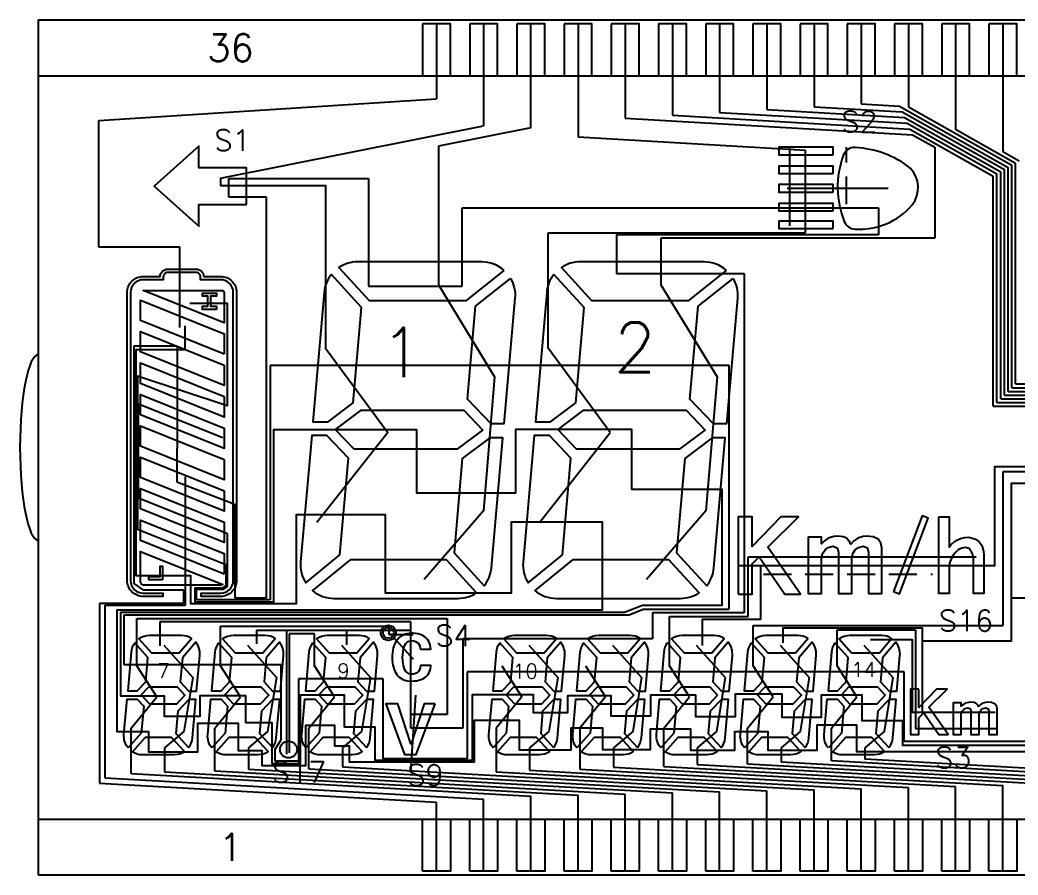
# Model space of a CAD drawing. Extents: x -1388 to 1427, y 183 to 486.
# Drawn here: x 1057.8 to 1111.5, y 347.4 to 393.4 of the extents above; entities that cross this region are included whole.
import ezdxf
from ezdxf.enums import TextEntityAlignment as Align

# ---------------------------------------------------------------- set-up
doc = ezdxf.new("R2010")
doc.units = 0
doc.header["$LTSCALE"] = 3
doc.linetypes.add('DASHED', pattern=[0.75, 0.5, -0.25])
doc.layers.get('0').update_dxf_attribs({"linetype": 'CONTINUOUS'})
for name, color, linetype in [('COM', 2, 'CONTINUOUS'), ('DIM', 3, 'CONTINUOUS'), ('SEG', 1, 'CONTINUOUS')]:
    doc.layers.add(name, color=color, linetype=linetype)
doc.styles.add('ROMANS', font='romans.shx')

msp = doc.modelspace()

# ---------------------------------------------------------------- linework, layer by layer
for p, q in [((1058.815, 390.385), (1144.815, 390.385)), ((1058.815, 350.385), (1144.815, 350.385))]:
    msp.add_line(p, q)
for points in [[(1058.815, 347.385), (1058.815, 393.385), (1144.815, 393.385), (1144.815, 347.385)], [(1079.475, 393.185), (1079.475, 390.385), (1080.975, 390.385), (1080.975, 393.185)], [(1082.015, 393.185), (1082.015, 390.385), (1083.515, 390.385), (1083.515, 393.185)], [(1084.555, 393.185), (1084.555, 390.385), (1086.055, 390.385), (1086.055, 393.185)], [(1087.095, 393.185), (1087.095, 390.385), (1088.595, 390.385), (1088.595, 393.185)], [(1089.635, 393.185), (1089.635, 390.385), (1091.135, 390.385), (1091.135, 393.185)], [(1092.175, 393.185), (1092.175, 390.385), (1093.675, 390.385), (1093.675, 393.185)], [(1094.715, 393.185), (1094.715, 390.385), (1096.215, 390.385), (1096.215, 393.185)], [(1097.255, 393.185), (1097.255, 390.385), (1098.755, 390.385), (1098.755, 393.185)], [(1099.795, 393.185), (1099.795, 390.385), (1101.295, 390.385), (1101.295, 393.185)], [(1102.335, 393.185), (1102.335, 390.385), (1103.835, 390.385), (1103.835, 393.185)], [(1104.875, 393.185), (1104.875, 390.385), (1106.375, 390.385), (1106.375, 393.185)], [(1107.415, 393.185), (1107.415, 390.385), (1108.915, 390.385), (1108.915, 393.185)], [(1109.955, 393.185), (1109.955, 390.385), (1111.455, 390.385), (1111.455, 393.185)], [(1070.008, 383.452), (1070.008, 385.435), (1067.44, 385.435), (1067.44, 386.588), (1065.044, 384.443), (1067.44, 382.299), (1067.44, 383.452)], [(1101.567, 386.137), (1101.567, 386.537), (1098.652, 386.537), (1098.652, 386.137)], [(1101.567, 385.123), (1101.567, 385.523), (1098.652, 385.523), (1098.652, 385.123)], [(1101.567, 384.128), (1101.567, 384.528), (1098.652, 384.528), (1098.652, 384.128)], [(1101.567, 383.117), (1101.567, 383.517), (1098.652, 383.517), (1098.652, 383.117)], [(1101.567, 382.158), (1101.567, 382.558), (1098.652, 382.558), (1098.652, 382.158)], [(1068.386, 377.809), (1067.646, 377.809), (1067.646, 377.98), (1067.933, 377.98), (1067.933, 378.518), (1067.646, 378.518), (1067.646, 378.691), (1068.386, 378.691), (1068.386, 378.518), (1068.067, 378.518), (1068.067, 377.98), (1068.386, 377.98)], [(1068.812, 375.402), (1064.298, 377.213), (1064.298, 378.309), (1068.812, 376.498)], [(1068.812, 374.809), (1068.812, 373.713), (1064.298, 375.524), (1064.298, 376.62)], [(1068.812, 373.12), (1068.812, 372.024), (1064.298, 373.835), (1064.298, 374.931)], [(1064.298, 372.146), (1064.298, 373.242), (1068.812, 371.431), (1068.812, 370.334)], [(1075.776, 370.306), (1081.377, 370.306), (1082.718, 371.316), (1081.711, 372.379), (1076.134, 372.379), (1074.779, 371.358)], [(1087.748, 370.306), (1093.349, 370.306), (1094.689, 371.316), (1093.682, 372.379), (1088.105, 372.379), (1086.751, 371.358)], [(1068.812, 369.741), (1068.812, 368.645), (1064.298, 370.456), (1064.298, 371.552)], [(1068.812, 368.052), (1068.812, 366.956), (1064.298, 368.767), (1064.298, 369.862)], [(1064.298, 367.078), (1064.298, 368.174), (1068.812, 366.363), (1068.812, 365.267)], [(1068.812, 363.578), (1064.298, 365.388), (1064.298, 366.484), (1068.812, 364.674)], [(1096.464, 362.501), (1097.21, 362.501), (1097.21, 364.125), (1097.587, 364.5), (1098.968, 362.501), (1099.819, 362.501), (1098.067, 365.018), (1099.71, 366.649), (1098.758, 366.649), (1097.21, 365.06), (1097.21, 366.649), (1096.464, 366.649)], [(1104.815, 362.631), (1105.138, 362.508), (1106.685, 366.582), (1106.362, 366.705)], [(1107.26, 366.655), (1107.818, 366.655), (1107.818, 365.028), (1107.931, 365.165), (1108.108, 365.321), (1108.23, 365.404), (1108.424, 365.498), (1108.664, 365.548), (1108.848, 365.557), (1109.008, 365.532), (1109.231, 365.458), (1109.408, 365.332), (1109.441, 365.297), (1109.573, 365.104), (1109.652, 364.881), (1109.674, 364.651), (1109.674, 362.537), (1109.117, 362.537), (1109.117, 364.381), (1109.084, 364.625), (1108.994, 364.814), (1108.97, 364.843), (1108.898, 364.944), (1108.694, 365.007), (1108.496, 364.975), (1108.304, 364.872), (1108.118, 364.699), (1107.984, 364.508), (1107.837, 364.189), (1107.818, 363.945), (1107.818, 362.537), (1107.26, 362.537)], [(1103.377, 365.616), (1103.187, 365.602), (1102.9, 365.507), (1102.691, 365.362), (1102.523, 365.188), (1102.476, 365.299), (1102.299, 365.505), (1102.137, 365.573), (1101.819, 365.616), (1101.606, 365.599), (1101.309, 365.508), (1101.1, 365.362), (1100.95, 365.207), (1100.95, 365.564), (1100.233, 365.564), (1100.233, 362.537), (1100.95, 362.537), (1100.95, 364.395), (1100.953, 364.442), (1101.008, 364.689), (1101.144, 364.881), (1101.308, 365.014), (1101.556, 365.085), (1101.563, 365.085), (1101.798, 364.985), (1101.802, 364.978), (1101.857, 364.737), (1101.857, 362.537), (1102.574, 362.537), (1102.574, 364.395), (1102.577, 364.442), (1102.631, 364.689), (1102.765, 364.881), (1102.932, 365.014), (1103.18, 365.085), (1103.187, 365.085), (1103.422, 364.985), (1103.426, 364.978), (1103.481, 364.737), (1103.481, 362.537), (1104.198, 362.537), (1104.198, 364.927), (1104.196, 364.982), (1104.138, 365.244), (1103.993, 365.45), (1103.968, 365.469), (1103.718, 365.58)], [(1065.494, 363.27), (1064.755, 363.27), (1064.755, 363.442), (1065.356, 363.442), (1065.356, 363.996), (1065.494, 363.996)], [(1079.265, 359.833), (1079.316, 359.742), (1079.348, 359.632), (1079.36, 359.53), (1079.927, 359.53), (1079.913, 359.65), (1079.89, 359.761), (1079.857, 359.863), (1079.814, 359.955), (1079.762, 360.04), (1079.698, 360.114), (1079.625, 360.181), (1079.541, 360.238), (1079.447, 360.286), (1079.344, 360.326), (1079.231, 360.356), (1079.107, 360.378), (1078.973, 360.39), (1078.875, 360.394), (1078.76, 360.384), (1078.652, 360.366), (1078.55, 360.34), (1078.455, 360.304), (1078.367, 360.26), (1078.285, 360.209), (1078.21, 360.147), (1078.142, 360.076), (1078.08, 359.998), (1078.026, 359.91), (1077.979, 359.814), (1077.938, 359.709), (1077.905, 359.596), (1077.877, 359.473), (1077.857, 359.342), (1077.843, 359.202), (1077.837, 359.085), (1077.845, 358.941), (1077.858, 358.805), (1077.879, 358.678), (1077.908, 358.559), (1077.943, 358.449), (1077.985, 358.348), (1078.035, 358.256), (1078.09, 358.173), (1078.155, 358.099), (1078.225, 358.032), (1078.304, 357.975), (1078.388, 357.927), (1078.48, 357.888), (1078.58, 357.857), (1078.687, 357.835), (1078.8, 357.821), (1078.875, 357.817), (1079.019, 357.824), (1079.152, 357.839), (1079.275, 357.863), (1079.387, 357.896), (1079.488, 357.937), (1079.579, 357.988), (1079.659, 358.047), (1079.73, 358.115), (1079.789, 358.192), (1079.838, 358.277), (1079.876, 358.371), (1079.904, 358.475), (1079.922, 358.587), (1079.927, 358.654), (1079.36, 358.654), (1079.347, 358.53), (1079.314, 358.425), (1079.261, 358.338), (1079.189, 358.271), (1079.098, 358.222), (1078.987, 358.192), (1078.875, 358.182), (1078.789, 358.196), (1078.712, 358.227), (1078.644, 358.277), (1078.585, 358.342), (1078.533, 358.425), (1078.49, 358.525), (1078.455, 358.644), (1078.43, 358.778), (1078.412, 358.93), (1078.403, 359.085), (1078.413, 359.254), (1078.431, 359.407), (1078.457, 359.541), (1078.492, 359.659), (1078.534, 359.758), (1078.585, 359.842), (1078.645, 359.907), (1078.712, 359.956), (1078.788, 359.988), (1078.872, 360.002), (1078.875, 360.003), (1079.001, 359.989), (1079.107, 359.956), (1079.195, 359.903)], [(1064.745, 357.501), (1066.278, 357.501), (1066.694, 357.054), (1066.241, 356.578), (1064.799, 356.578), (1064.338, 357.074)], [(1069.251, 357.501), (1070.784, 357.501), (1071.2, 357.054), (1070.748, 356.578), (1069.305, 356.578), (1068.844, 357.074)], [(1074.309, 357.501), (1075.842, 357.501), (1076.258, 357.054), (1075.805, 356.578), (1074.363, 356.578), (1073.902, 357.074)], [(1084.384, 357.501), (1085.917, 357.501), (1086.333, 357.054), (1085.88, 356.578), (1084.438, 356.578), (1083.977, 357.074)], [(1088.894, 357.501), (1090.427, 357.501), (1090.843, 357.054), (1090.39, 356.578), (1088.948, 356.578), (1088.487, 357.074)], [(1093.404, 357.501), (1094.936, 357.501), (1095.353, 357.054), (1094.9, 356.578), (1093.458, 356.578), (1092.997, 357.074)], [(1097.913, 357.501), (1099.446, 357.501), (1099.862, 357.054), (1099.41, 356.578), (1097.967, 356.578), (1097.506, 357.074)], [(1102.423, 357.501), (1103.956, 357.501), (1104.372, 357.054), (1103.919, 356.578), (1102.477, 356.578), (1102.016, 357.074)], [(1106.176, 357.388), (1105.74, 357.388), (1105.74, 354.938), (1106.176, 354.938), (1106.176, 355.85), (1106.446, 356.118), (1107.26, 354.938), (1107.759, 354.938), (1106.727, 356.42), (1107.702, 357.388), (1107.14, 357.388), (1106.176, 356.398)], [(1109.898, 356.681), (1109.783, 356.673), (1109.612, 356.623), (1109.487, 356.545), (1109.394, 356.459), (1109.371, 356.509), (1109.263, 356.621), (1109.164, 356.658), (1108.975, 356.681), (1108.848, 356.672), (1108.669, 356.623), (1108.544, 356.545), (1108.468, 356.474), (1108.468, 356.653), (1108.026, 356.653), (1108.026, 354.938), (1108.468, 354.938), (1108.468, 356.025), (1108.469, 356.048), (1108.501, 356.175), (1108.579, 356.274), (1108.675, 356.343), (1108.821, 356.38), (1108.822, 356.38), (1108.957, 356.329), (1108.989, 356.204), (1108.989, 354.938), (1109.431, 354.938), (1109.431, 356.025), (1109.432, 356.048), (1109.464, 356.175), (1109.541, 356.274), (1109.636, 356.343), (1109.782, 356.38), (1109.785, 356.38), (1109.92, 356.328), (1109.951, 356.204), (1109.951, 354.938), (1110.394, 354.938), (1110.394, 356.306), (1110.392, 356.337), (1110.357, 356.479), (1110.267, 356.591), (1110.251, 356.602), (1110.102, 356.662)], [(1080.15, 356.603), (1079.572, 356.603), (1078.863, 354.445), (1078.85, 354.445), (1078.141, 356.603), (1077.507, 356.603), (1078.51, 353.868), (1079.144, 353.868)], [(1079.475, 347.585), (1079.475, 350.385), (1080.975, 350.385), (1080.975, 347.585)], [(1082.015, 347.585), (1082.015, 350.385), (1083.515, 350.385), (1083.515, 347.585)], [(1084.555, 347.585), (1084.555, 350.385), (1086.055, 350.385), (1086.055, 347.585)], [(1087.095, 347.585), (1087.095, 350.385), (1088.595, 350.385), (1088.595, 347.585)], [(1089.635, 347.585), (1089.635, 350.385), (1091.135, 350.385), (1091.135, 347.585)], [(1092.175, 347.585), (1092.175, 350.385), (1093.675, 350.385), (1093.675, 347.585)], [(1094.715, 347.585), (1094.715, 350.385), (1096.215, 350.385), (1096.215, 347.585)], [(1097.255, 347.585), (1097.255, 350.385), (1098.755, 350.385), (1098.755, 347.585)], [(1099.795, 347.585), (1099.795, 350.385), (1101.295, 350.385), (1101.295, 347.585)], [(1102.335, 347.585), (1102.335, 350.385), (1103.835, 350.385), (1103.835, 347.585)], [(1104.875, 347.585), (1104.875, 350.385), (1106.375, 350.385), (1106.375, 347.585)], [(1107.415, 347.585), (1107.415, 350.385), (1108.915, 350.385), (1108.915, 347.585)], [(1109.955, 347.585), (1109.955, 350.385), (1111.455, 350.385), (1111.455, 347.585)]]:
    msp.add_lwpolyline(points, close=True)
for points in [[(1102.172, 382.538, 0.289603), (1102.736, 382.131, 0.235079), (1105.833, 383.442, 0.366318), (1105.726, 385.418, 0.156472), (1102.755, 386.522, 0.327663), (1102.115, 386.095, 0.184833)], [(1083.865, 379.909, 0.185305), (1082.663, 380.37), (1075.976, 380.37, 0.147908), (1074.981, 380.069), (1076.604, 378.298), (1081.844, 378.298)], [(1095.836, 379.909, 0.185305), (1094.635, 380.37), (1087.948, 380.37, 0.147908), (1086.952, 380.069), (1088.576, 378.298), (1093.815, 378.298)], [(1064.447, 379.588), (1065.351, 379.588, -0.399786), (1065.76, 379.978), (1067.298, 379.978, -0.399786), (1067.708, 379.588), (1068.611, 379.588, -0.414214), (1069.471, 378.728), (1069.471, 363.228, -0.414214), (1068.611, 362.368), (1067.559, 362.368), (1067.559, 362.547), (1068.611, 362.547, 0.414214), (1069.292, 363.228), (1069.292, 378.728, 0.414214), (1068.611, 379.409), (1067.529, 379.409), (1067.529, 379.568, 0.414214), (1067.298, 379.799), (1065.76, 379.799, 0.414214), (1065.529, 379.568), (1065.529, 379.409), (1064.447, 379.409, 0.414214), (1063.766, 378.728), (1063.766, 363.228, 0.414214), (1064.447, 362.547), (1065.5, 362.547), (1065.5, 362.368), (1064.447, 362.368, -0.414214), (1063.587, 363.228), (1063.587, 378.728, -0.414214)], [(1074.573, 379.696, 0.147873), (1074.187, 378.73), (1073.577, 371.762), (1074.397, 371.762), (1075.747, 372.779), (1076.197, 377.924)], [(1084.214, 379.48, -0.155286), (1084.453, 378.417), (1083.861, 371.65), (1083.162, 371.65), (1081.897, 372.986), (1082.334, 377.981)], [(1086.545, 379.696, 0.147873), (1086.158, 378.73), (1085.548, 371.762), (1086.368, 371.762), (1087.718, 372.779), (1088.168, 377.924)], [(1096.185, 379.48, -0.155286), (1096.424, 378.417), (1095.832, 371.65), (1095.133, 371.65), (1093.868, 372.986), (1094.305, 377.981)], [(1068.812, 378.666), (1068.812, 377.091), (1064.444, 378.834, -0.034785), (1064.468, 378.836), (1068.642, 378.836, -0.414214)], [(1075.032, 364.607), (1075.487, 369.808), (1074.335, 371.024), (1073.512, 371.024), (1072.917, 364.222, 0.165051), (1073.192, 363.1)], [(1082.797, 362.943, 0.147891), (1083.183, 363.909), (1083.796, 370.912), (1083.1, 370.912), (1081.618, 369.795), (1081.173, 364.715)], [(1087.003, 364.607), (1087.458, 369.808), (1086.306, 371.024), (1085.484, 371.024), (1084.889, 364.222, 0.165051), (1085.163, 363.1)], [(1094.768, 362.943, 0.147891), (1095.155, 363.909), (1095.767, 370.912), (1095.072, 370.912), (1093.589, 369.795), (1093.145, 364.715)], [(1064.468, 362.987, -0.414214), (1064.298, 363.157), (1064.298, 364.795), (1068.74, 363.018, -0.154122), (1068.642, 362.987)], [(1080.766, 364.341), (1075.58, 364.341), (1073.557, 362.685, 0.175427), (1074.707, 362.269), (1081.394, 362.269, 0.147891), (1082.389, 362.57)], [(1092.737, 364.341), (1087.552, 364.341), (1085.528, 362.685, 0.175427), (1086.678, 362.269), (1093.365, 362.269, 0.147891), (1094.361, 362.57)], [(1063.992, 359.873, 0.13972), (1063.8, 359.369), (1063.619, 357.3), (1064.128, 357.3), (1064.588, 357.782), (1064.702, 359.095)], [(1064.891, 359.344), (1066.382, 359.344), (1067.044, 360.11, 0.144169), (1066.51, 360.267), (1064.781, 360.267, 0.154794), (1064.213, 360.087)], [(1066.553, 359.072), (1066.44, 357.778), (1066.906, 357.277), (1067.323, 357.277), (1067.491, 359.197, 0.195303), (1067.273, 359.905)], [(1068.499, 359.873, 0.13972), (1068.306, 359.369), (1068.125, 357.3), (1068.635, 357.3), (1069.094, 357.782), (1069.209, 359.095)], [(1069.397, 359.344), (1070.889, 359.344), (1071.55, 360.11, 0.144169), (1071.017, 360.267), (1069.287, 360.267, 0.154794), (1068.72, 360.087)], [(1071.06, 359.072), (1070.947, 357.778), (1071.413, 357.277), (1071.829, 357.277), (1071.997, 359.197, 0.195303), (1071.78, 359.905)], [(1073.557, 359.873, 0.13972), (1073.364, 359.369), (1073.183, 357.3), (1073.692, 357.3), (1074.152, 357.782), (1074.267, 359.095)], [(1074.455, 359.344), (1075.947, 359.344), (1076.608, 360.11, 0.144169), (1076.075, 360.267), (1074.345, 360.267, 0.154794), (1073.778, 360.087)], [(1076.118, 359.072), (1076.005, 357.778), (1076.471, 357.277), (1076.887, 357.277), (1077.055, 359.197, 0.195303), (1076.837, 359.905)], [(1083.632, 359.873, 0.13972), (1083.439, 359.369), (1083.258, 357.3), (1083.767, 357.3), (1084.227, 357.782), (1084.342, 359.095)], [(1084.53, 359.344), (1086.021, 359.344), (1086.683, 360.11, 0.144169), (1086.149, 360.267), (1084.42, 360.267, 0.154794), (1083.852, 360.087)], [(1086.193, 359.072), (1086.079, 357.778), (1086.545, 357.277), (1086.962, 357.277), (1087.13, 359.197, 0.195303), (1086.912, 359.905)], [(1088.141, 359.873, 0.13972), (1087.949, 359.369), (1087.768, 357.3), (1088.277, 357.3), (1088.736, 357.782), (1088.851, 359.095)], [(1089.04, 359.344), (1090.531, 359.344), (1091.193, 360.11, 0.144169), (1090.659, 360.267), (1088.93, 360.267, 0.154794), (1088.362, 360.087)], [(1090.702, 359.072), (1090.589, 357.778), (1091.055, 357.277), (1091.472, 357.277), (1091.64, 359.197, 0.195303), (1091.422, 359.905)], [(1092.651, 359.873, 0.13972), (1092.459, 359.369), (1092.278, 357.3), (1092.787, 357.3), (1093.246, 357.782), (1093.361, 359.095)], [(1093.55, 359.344), (1095.041, 359.344), (1095.702, 360.11, 0.144169), (1095.169, 360.267), (1093.439, 360.267, 0.154794), (1092.872, 360.087)], [(1095.212, 359.072), (1095.099, 357.778), (1095.565, 357.277), (1095.982, 357.277), (1096.15, 359.197, 0.195303), (1095.932, 359.905)], [(1097.161, 359.873, 0.13972), (1096.968, 359.369), (1096.787, 357.3), (1097.297, 357.3), (1097.756, 357.782), (1097.871, 359.095)], [(1098.059, 359.344), (1099.551, 359.344), (1100.212, 360.11, 0.144169), (1099.679, 360.267), (1097.949, 360.267, 0.154794), (1097.382, 360.087)], [(1099.722, 359.072), (1099.609, 357.778), (1100.075, 357.277), (1100.491, 357.277), (1100.659, 359.197, 0.195303), (1100.442, 359.905)], [(1101.671, 359.873, 0.13972), (1101.478, 359.369), (1101.297, 357.3), (1101.806, 357.3), (1102.266, 357.782), (1102.381, 359.095)], [(1102.569, 359.344), (1104.06, 359.344), (1104.722, 360.11, 0.144169), (1104.188, 360.267), (1102.459, 360.267, 0.154794), (1101.892, 360.087)], [(1104.232, 359.072), (1104.119, 357.778), (1104.585, 357.277), (1105.001, 357.277), (1105.169, 359.197, 0.195303), (1104.951, 359.905)], [(1063.638, 354.22, -0.198685), (1063.412, 354.938), (1063.579, 356.848), (1064.128, 356.848), (1064.473, 356.476), (1064.346, 355.017)], [(1066.892, 354.238, 0.147649), (1067.103, 354.767), (1067.284, 356.828), (1066.904, 356.828), (1066.302, 356.196), (1066.197, 355.001)], [(1068.145, 354.22, -0.198685), (1067.919, 354.938), (1068.086, 356.848), (1068.634, 356.848), (1068.98, 356.476), (1068.852, 355.017)], [(1071.398, 354.238, 0.147649), (1071.61, 354.767), (1071.79, 356.828), (1071.41, 356.828), (1070.808, 356.196), (1070.704, 355.001)], [(1073.203, 354.22, -0.198685), (1072.977, 354.938), (1073.144, 356.848), (1073.692, 356.848), (1074.038, 356.476), (1073.91, 355.017)], [(1076.456, 354.238, 0.147649), (1076.668, 354.767), (1076.848, 356.828), (1076.468, 356.828), (1075.866, 356.196), (1075.762, 355.001)], [(1083.277, 354.22, -0.198685), (1083.051, 354.938), (1083.218, 356.848), (1083.767, 356.848), (1084.112, 356.476), (1083.985, 355.017)], [(1086.531, 354.238, 0.147649), (1086.742, 354.767), (1086.923, 356.828), (1086.543, 356.828), (1085.941, 356.196), (1085.836, 355.001)], [(1087.787, 354.22, -0.198685), (1087.561, 354.938), (1087.728, 356.848), (1088.277, 356.848), (1088.622, 356.476), (1088.495, 355.017)], [(1091.041, 354.238, 0.147649), (1091.252, 354.767), (1091.433, 356.828), (1091.053, 356.828), (1090.451, 356.196), (1090.346, 355.001)], [(1092.297, 354.22, -0.198685), (1092.071, 354.938), (1092.238, 356.848), (1092.786, 356.848), (1093.132, 356.476), (1093.004, 355.017)], [(1095.551, 354.238, 0.147649), (1095.762, 354.767), (1095.942, 356.828), (1095.562, 356.828), (1094.961, 356.196), (1094.856, 355.001)], [(1096.807, 354.22, -0.198685), (1096.581, 354.938), (1096.748, 356.848), (1097.296, 356.848), (1097.642, 356.476), (1097.514, 355.017)], [(1100.06, 354.238, 0.147649), (1100.272, 354.767), (1100.452, 356.828), (1100.072, 356.828), (1099.47, 356.196), (1099.366, 355.001)], [(1101.317, 354.22, -0.198685), (1101.091, 354.938), (1101.258, 356.848), (1101.806, 356.848), (1102.152, 356.476), (1102.024, 355.017)], [(1104.57, 354.238, 0.147649), (1104.782, 354.767), (1104.962, 356.828), (1104.582, 356.828), (1103.98, 356.196), (1103.876, 355.001)], [(1065.973, 354.791), (1064.557, 354.791), (1063.87, 354.018, 0.140856), (1064.393, 353.868), (1066.123, 353.868, 0.146889), (1066.665, 354.031)], [(1070.479, 354.791), (1069.063, 354.791), (1068.377, 354.018, 0.140856), (1068.9, 353.868), (1070.629, 353.868, 0.146889), (1071.171, 354.031)], [(1075.537, 354.791), (1074.121, 354.791), (1073.435, 354.018, 0.140856), (1073.957, 353.868), (1075.687, 353.868, 0.146889), (1076.229, 354.031)], [(1085.612, 354.791), (1084.196, 354.791), (1083.509, 354.018, 0.140856), (1084.032, 353.868), (1085.762, 353.868, 0.146889), (1086.304, 354.031)], [(1090.122, 354.791), (1088.706, 354.791), (1088.019, 354.018, 0.140856), (1088.542, 353.868), (1090.271, 353.868, 0.146889), (1090.814, 354.031)], [(1094.631, 354.791), (1093.216, 354.791), (1092.529, 354.018, 0.140856), (1093.052, 353.868), (1094.781, 353.868, 0.146889), (1095.324, 354.031)], [(1099.141, 354.791), (1097.725, 354.791), (1097.039, 354.018, 0.140856), (1097.562, 353.868), (1099.291, 353.868, 0.146889), (1099.833, 354.031)], [(1103.651, 354.791), (1102.235, 354.791), (1101.549, 354.018, 0.140856), (1102.071, 353.868), (1103.801, 353.868, 0.146889), (1104.343, 354.031)]]:
    msp.add_lwpolyline(points, format="xyb", close=True)
for centre, radius in [((1077.638, 360.415), 0.409), ((1077.638, 360.415), 0.289), ((1072.268, 354.138), 0.457)]:
    msp.add_circle(centre, radius)
msp.add_ellipse((1058.815, 370.385), major_axis=(0, -5), ratio=0.2, start_param=3.141593, end_param=6.283185)
at = {"layer": 'COM', "color": 3}
for p, q in [((1069.051, 383.858), (1069.051, 384.861)), ((1069.051, 384.861), (1076.572, 384.861)), ((1076.572, 384.861), (1076.572, 379.068)), ((1071.078, 383.858), (1069.051, 383.858)), ((1071.078, 362.29), (1071.078, 383.858)), ((1081.61, 379.068), (1081.61, 383.272)), ((1081.61, 383.272), (1104.014, 383.272)), ((1104.014, 383.272), (1104.014, 381.821)), ((1104.014, 381.821), (1089.92, 381.821)), ((1089.92, 381.821), (1089.92, 379.749)), ((1089.92, 379.749), (1096.781, 379.749)), ((1096.781, 379.749), (1096.781, 361.488)), ((1076.572, 379.068), (1081.61, 379.068)), ((1066.249, 370.322), (1066.249, 368.529)), ((1066.249, 368.529), (1069.386, 367.338)), ((1069.386, 367.338), (1069.386, 362.29)), ((1069.386, 362.29), (1071.078, 362.29)), ((1096.781, 361.488), (1091.86, 361.488)), ((1091.86, 361.488), (1091.86, 360.1)), ((1078.855, 361.011), (1065.348, 361.011)), ((1065.348, 361.011), (1065.348, 359.718)), ((1078.855, 355.28), (1078.855, 361.011)), ((1091.86, 360.1), (1081.642, 360.1)), ((1081.642, 360.1), (1081.642, 355.28)), ((1081.642, 355.28), (1078.855, 355.28))]:
    msp.add_line(p, q, dxfattribs=at)
at = {"layer": 'COM', "color": 4}
for p, q in [((1095.977, 374.798), (1071.278, 374.798)), ((1071.278, 374.798), (1071.278, 362.19)), ((1095.977, 361.688), (1095.977, 374.798)), ((1064.198, 367.666), (1064.198, 372.734)), ((1064.198, 372.734), (1068.733, 370.914)), ((1068.989, 365.744), (1064.198, 367.666)), ((1068.989, 362.91), (1068.989, 365.744)), ((1067.321, 362.19), (1067.321, 362.758)), ((1067.321, 362.758), (1068.794, 362.758)), ((1068.794, 362.758), (1068.989, 362.91)), ((1071.278, 362.19), (1067.321, 362.19)), ((1090.592, 361.39), (1091.351, 361.688)), ((1091.351, 361.688), (1095.977, 361.688)), ((1063.424, 358.696), (1063.424, 361.39)), ((1063.424, 361.39), (1090.592, 361.39)), ((1071.874, 358.696), (1063.424, 358.696)), ((1071.874, 354.657), (1071.874, 358.696)), ((1105.398, 358.324), (1081.885, 358.324)), ((1081.885, 358.324), (1081.885, 353.64)), ((1105.398, 354.569), (1105.398, 358.324)), ((1077.363, 357.946), (1072.808, 357.946)), ((1072.808, 357.946), (1072.808, 353.507)), ((1077.363, 353.64), (1077.363, 357.946)), ((1071.55, 354.159), (1071.874, 354.657)), ((1112.134, 354.569), (1105.398, 354.569)), ((1071.55, 353.507), (1071.55, 354.159)), ((1072.808, 353.507), (1071.55, 353.507)), ((1081.885, 353.64), (1077.363, 353.64))]:
    msp.add_line(p, q, dxfattribs=at)
at = {"layer": 'COM', "color": 3}
for points in [[(1099.229, 386.537), (1099.229, 382.315)], [(1106.378, 359.983), (1111.176, 359.983), (1111.176, 368.464), (1119.322, 368.464), (1119.322, 369.339), (1110.255, 369.339), (1110.255, 364.018), (1096.464, 364.018)], [(1097.672, 364.018), (1097.672, 361.13), (1094.519, 361.13), (1094.519, 359.734)], [(1111.176, 362.295), (1116.298, 362.295)], [(1078.855, 360.546), (1070.538, 360.546), (1070.538, 359.827)], [(1072.178, 353.882), (1072.178, 360.546)], [(1075.383, 360.546), (1075.383, 359.768)], [(1106.378, 356.132), (1106.378, 360.661), (1098.858, 360.661), (1098.858, 359.879)], [(1110.283, 356.132), (1105.847, 356.132), (1105.847, 360.034), (1103.591, 360.034)]]:
    msp.add_lwpolyline(points, dxfattribs=at)
at = {"layer": 'COM', "color": 6}
msp.add_lwpolyline([(1066.954, 378.143), (1068.962, 378.143), (1068.962, 372.619), (1064.144, 374.223), (1064.144, 365.998), (1068.889, 364.095), (1068.889, 362.959), (1068.696, 362.809), (1067.221, 362.809), (1067.221, 362.09), (1071.478, 362.09), (1071.478, 371.346), (1079.149, 371.346), (1079.149, 367.953), (1084.504, 367.953), (1084.504, 371.374), (1090.728, 371.374), (1090.728, 368.135), (1095.577, 368.135), (1095.577, 361.888), (1091.313, 361.888), (1090.35, 361.51), (1063.224, 361.51), (1063.224, 357.034), (1065.572, 357.034), (1065.572, 355.93), (1067.509, 355.93), (1067.509, 357.043), (1069.946, 357.043), (1069.946, 355.587), (1071.37, 355.587), (1071.37, 353.387), (1072.915, 353.387), (1072.915, 357.079), (1075.26, 357.079), (1075.26, 355.364), (1076.916, 355.364), (1076.916, 353.566), (1082.168, 353.566), (1082.168, 357.104), (1085.435, 357.104), (1085.435, 356.134), (1087.298, 356.134), (1087.298, 357.05), (1089.619, 357.05), (1089.619, 355.951), (1091.77, 355.951), (1091.77, 357.072), (1094.17, 357.072), (1094.17, 355.911), (1096.32, 355.911), (1096.32, 357.124), (1098.808, 357.124), (1098.808, 355.886), (1100.955, 355.886), (1100.955, 357.086), (1103.124, 357.086), (1103.124, 355.7), (1105.298, 355.7), (1105.298, 354.369), (1112.334, 354.369)], dxfattribs=at)
at = {"layer": 'COM', "color": 2}
msp.add_lwpolyline([(1066.695, 376.937), (1066.695, 375.641), (1064.044, 375.641), (1064.044, 363.495), (1066.983, 363.495), (1066.983, 361.99), (1072.688, 361.99), (1072.688, 366.786), (1077.459, 366.786), (1077.459, 362.575), (1084.259, 362.575), (1084.259, 366.378), (1089.142, 366.378), (1089.142, 361.63), (1063.024, 361.63), (1063.024, 355.098), (1064.729, 355.098), (1064.729, 354.02), (1067.388, 354.02), (1067.388, 355.561), (1069.562, 355.561), (1069.562, 354.093), (1070.832, 354.093), (1070.832, 353.283), (1073.193, 353.283), (1073.193, 355.454), (1074.741, 355.454), (1074.741, 354.331), (1075.536, 354.331), (1075.536, 353.466), (1082.268, 353.466), (1082.268, 355.712), (1084.67, 355.712), (1084.67, 354.117), (1087.47, 354.117), (1087.47, 355.308), (1089.17, 355.308), (1089.17, 354.133), (1091.753, 354.133), (1091.753, 355.256), (1093.895, 355.256), (1093.895, 354.108), (1096.28, 354.108), (1096.28, 355.107), (1098.058, 355.107), (1098.058, 354.105), (1100.712, 354.105), (1100.712, 355.474), (1102.822, 355.474), (1102.822, 354.036), (1112.534, 354.036)], dxfattribs=at)
at = {"layer": 'DIM', "linetype": 'DASHED'}
msp.add_line((1097.826, 363.575), (1106.92, 363.575), dxfattribs=at)
at = {"layer": 'DIM'}
for p, q in [((1077.741, 360.38), (1078.968, 358.992)), ((1079.106, 357.069), (1078.824, 352.904))]:
    msp.add_line(p, q, dxfattribs=at)
at = {"layer": 'DIM', "linetype": 'DASHED'}
msp.add_lwpolyline([(1102.293, 383.468), (1102.293, 386.546)], dxfattribs=at)
at = {"layer": 'SEG'}
for p, q in [((1080.225, 393.185), (1080.225, 389.137)), ((1082.765, 393.185), (1082.765, 387.691)), ((1085.305, 387.584), (1085.305, 393.185)), ((1087.845, 393.185), (1087.845, 387.075)), ((1090.385, 393.185), (1090.385, 388.108)), ((1092.925, 393.185), (1092.925, 388.261)), ((1095.465, 393.185), (1095.465, 388.414)), ((1098.005, 393.185), (1098.005, 388.567)), ((1100.545, 393.185), (1100.545, 388.72)), ((1103.085, 393.185), (1103.085, 388.873)), ((1105.625, 393.185), (1105.625, 388.71)), ((1108.165, 393.185), (1108.165, 387.507)), ((1110.705, 393.185), (1110.705, 386.304)), ((1062.052, 387.973), (1080.225, 389.137)), ((1103.085, 388.873), (1105.141, 388.754)), ((1095.465, 388.414), (1105.561, 387.828)), ((1098.005, 388.567), (1105.421, 388.137)), ((1100.545, 388.72), (1105.281, 388.445)), ((1105.141, 388.754), (1110.99, 385.454)), ((1105.281, 388.445), (1110.79, 385.338)), ((1105.625, 388.71), (1111.19, 385.571)), ((1062.052, 381.155), (1062.052, 387.973)), ((1090.385, 388.108), (1105.841, 387.211)), ((1092.925, 388.261), (1105.701, 387.519)), ((1105.421, 388.137), (1110.59, 385.221)), ((1105.561, 387.828), (1110.39, 385.104)), ((1068.61, 384.877), (1082.765, 387.691)), ((1085.305, 387.584), (1080.329, 386.595)), ((1105.701, 387.519), (1110.19, 384.987)), ((1108.165, 387.507), (1111.39, 385.688)), ((1100.091, 386.364), (1087.845, 387.075)), ((1105.841, 387.211), (1107.043, 386.533)), ((1080.329, 386.595), (1080.329, 379.132)), ((1100.091, 381.938), (1100.091, 386.364)), ((1107.043, 386.533), (1107.043, 381.638)), ((1110.705, 386.304), (1111.59, 385.805)), ((1086.235, 375.737), (1086.235, 381.938)), ((1086.235, 381.938), (1100.091, 381.938)), ((1107.043, 381.638), (1092.3, 381.638)), ((1092.3, 381.638), (1092.3, 379.132)), ((1066.414, 381.155), (1062.052, 381.155)), ((1066.414, 376.837), (1066.414, 381.155)), ((1080.329, 379.132), (1083.358, 374.188)), ((1092.3, 379.132), (1095.33, 374.188)), ((1063.944, 375.849), (1063.944, 363.065)), ((1066.268, 375.849), (1066.268, 370.322)), ((1089.581, 371.186), (1086.235, 375.737)), ((1083.358, 374.188), (1082.751, 366.986)), ((1095.33, 374.188), (1094.723, 366.986)), ((1085.764, 366.351), (1089.581, 371.186)), ((1110.719, 360.811), (1110.719, 369.089)), ((1110.719, 369.089), (1119.745, 369.089)), ((1066.721, 361.896), (1066.721, 368.799)), ((1082.751, 366.986), (1079.562, 363.281)), ((1094.723, 366.986), (1091.533, 363.281)), ((1097.001, 361.3), (1097.001, 364.511)), ((1097.001, 364.511), (1109.268, 364.511)), ((1063.944, 363.065), (1064.428, 362.719)), ((1064.428, 362.719), (1066.621, 362.719)), ((1066.621, 362.719), (1066.621, 361.996)), ((1066.621, 361.996), (1062.089, 361.996)), ((1062.089, 361.996), (1062.089, 352.335)), ((1062.389, 361.896), (1066.721, 361.896)), ((1062.389, 361.896), (1062.389, 352.618)), ((1064.106, 361.19), (1080.8, 361.19)), ((1064.106, 358.631), (1064.106, 361.19)), ((1080.8, 361.19), (1080.8, 356.018)), ((1092.765, 361.3), (1097.001, 361.3)), ((1092.765, 358.631), (1092.765, 361.3)), ((1068.613, 358.631), (1068.613, 360.77)), ((1068.613, 360.77), (1077.664, 360.77)), ((1077.664, 360.77), (1077.664, 360.329)), ((1097.275, 360.811), (1110.719, 360.811)), ((1097.275, 358.631), (1097.275, 360.811)), ((1101.784, 360.568), (1105.998, 360.568)), ((1101.784, 358.631), (1101.784, 360.568)), ((1073.671, 360.369), (1072.293, 360.369)), ((1072.293, 360.369), (1072.293, 353.96)), ((1073.671, 358.631), (1073.671, 360.369)), ((1077.664, 360.329), (1078.972, 360.329)), ((1065.55, 359.748), (1067.112, 358.014)), ((1070.057, 359.748), (1071.618, 358.014)), ((1075.114, 359.748), (1076.676, 358.014)), ((1085.189, 359.748), (1086.751, 358.014)), ((1089.699, 359.748), (1091.261, 358.014)), ((1094.209, 359.748), (1095.771, 358.014)), ((1098.719, 359.748), (1100.28, 358.014)), ((1065.176, 356.976), (1064.106, 358.631)), ((1069.683, 356.976), (1068.613, 358.631)), ((1074.741, 356.976), (1073.671, 358.631)), ((1083.745, 358.631), (1084.815, 356.976)), ((1088.255, 358.631), (1089.325, 356.976)), ((1093.835, 356.976), (1092.765, 358.631)), ((1098.345, 356.976), (1097.275, 358.631)), ((1102.854, 356.976), (1101.784, 358.631)), ((1067.112, 358.014), (1066.638, 355.11)), ((1071.618, 358.014), (1071.144, 355.11)), ((1076.676, 358.014), (1076.202, 355.11)), ((1086.751, 358.014), (1086.277, 355.11)), ((1091.261, 358.014), (1090.787, 355.11)), ((1095.771, 358.014), (1095.296, 355.11)), ((1100.28, 358.014), (1099.806, 355.11)), ((1063.802, 355.281), (1065.176, 356.976)), ((1068.308, 355.281), (1069.683, 356.976)), ((1073.366, 355.281), (1074.741, 356.976)), ((1084.815, 356.976), (1083.441, 355.281)), ((1089.325, 356.976), (1087.951, 355.281)), ((1092.46, 355.281), (1093.835, 356.976)), ((1096.97, 355.281), (1098.345, 356.976)), ((1101.48, 355.281), (1102.854, 356.976)), ((1080.8, 356.018), (1078.812, 356.018)), ((1063.802, 352.839), (1063.802, 355.281)), ((1066.638, 355.11), (1065.601, 354.236)), ((1068.308, 352.986), (1068.308, 355.281)), ((1071.144, 355.11), (1070.108, 354.236)), ((1073.366, 353.102), (1073.366, 355.281)), ((1076.202, 355.11), (1075.165, 354.236)), ((1083.441, 355.281), (1083.441, 352.935)), ((1086.277, 355.11), (1085.24, 354.236)), ((1087.951, 355.281), (1087.951, 353.082)), ((1090.787, 355.11), (1089.75, 354.236)), ((1092.46, 353.228), (1092.46, 355.281)), ((1095.296, 355.11), (1094.26, 354.236)), ((1096.97, 353.375), (1096.97, 355.281)), ((1099.806, 355.11), (1098.77, 354.236)), ((1101.48, 353.522), (1101.48, 355.281)), ((1065.601, 354.236), (1065.601, 352.938)), ((1070.108, 354.236), (1070.108, 353.085)), ((1075.165, 354.236), (1075.165, 353.201)), ((1085.24, 354.236), (1085.24, 353.034)), ((1089.75, 354.236), (1089.75, 353.181)), ((1094.26, 354.236), (1094.26, 353.327)), ((1098.77, 354.236), (1098.77, 353.474)), ((1103.279, 354.236), (1103.279, 353.621)), ((1098.77, 353.474), (1118.325, 352.373)), ((1120.865, 352.43), (1101.48, 353.522)), ((1123.405, 352.487), (1103.279, 353.621)), ((1065.601, 352.938), (1087.845, 351.685)), ((1068.308, 352.986), (1090.385, 351.743)), ((1070.108, 353.085), (1092.925, 351.8)), ((1073.366, 353.102), (1095.465, 351.857)), ((1075.165, 353.201), (1098.005, 351.915)), ((1083.441, 352.935), (1100.545, 351.972)), ((1085.24, 353.034), (1103.085, 352.029)), ((1087.951, 353.082), (1105.625, 352.086)), ((1089.75, 353.181), (1108.165, 352.144)), ((1092.46, 353.228), (1110.705, 352.201)), ((1094.26, 353.327), (1113.245, 352.258)), ((1096.97, 353.375), (1115.785, 352.315)), ((1062.089, 352.335), (1080.225, 351.313)), ((1062.389, 352.618), (1082.765, 351.471)), ((1063.802, 352.839), (1085.305, 351.628)), ((1092.925, 347.585), (1092.925, 351.8)), ((1095.465, 347.585), (1095.465, 351.857)), ((1098.005, 347.585), (1098.005, 351.915)), ((1100.545, 347.585), (1100.545, 351.972)), ((1103.085, 347.585), (1103.085, 352.029)), ((1105.625, 347.585), (1105.625, 352.086)), ((1108.165, 347.585), (1108.165, 352.144)), ((1110.705, 347.585), (1110.705, 352.201)), ((1080.225, 347.585), (1080.225, 351.313)), ((1082.765, 347.585), (1082.765, 351.471)), ((1085.305, 347.585), (1085.305, 351.628)), ((1087.845, 347.585), (1087.845, 351.685)), ((1090.385, 347.585), (1090.385, 351.743))]:
    msp.add_line(p, q, dxfattribs=at)
at = {"layer": 'SEG', "color": 1}
for p, q in [((1111.39, 373.801), (1111.39, 385.688)), ((1110.39, 372.801), (1110.39, 385.104)), ((1110.59, 373.001), (1110.59, 385.221)), ((1110.79, 373.201), (1110.79, 385.338)), ((1110.99, 373.401), (1110.99, 385.454)), ((1111.19, 373.601), (1111.19, 385.571)), ((1110.19, 372.601), (1110.19, 384.987)), ((1099.102, 384.342), (1104.537, 384.342)), ((1063.944, 375.849), (1066.268, 375.849)), ((1110.99, 373.401), (1121.677, 373.401)), ((1111.19, 373.601), (1121.797, 373.601)), ((1111.39, 373.801), (1121.917, 373.801)), ((1110.39, 372.801), (1121.197, 372.801)), ((1110.59, 373.001), (1121.437, 373.001)), ((1110.79, 373.201), (1121.557, 373.201)), ((1110.19, 372.601), (1121.077, 372.601))]:
    msp.add_line(p, q, dxfattribs=at)
at = {"layer": 'SEG'}
for points in [[(1068.61, 384.877), (1068.61, 384.484), (1074.263, 384.484), (1074.263, 375.737), (1077.61, 371.186), (1073.793, 366.351)], [(1105.998, 360.568), (1105.998, 355.264), (1110.394, 355.264)], [(1103.228, 359.748), (1104.79, 358.014), (1104.316, 355.11), (1103.279, 354.236)]]:
    msp.add_lwpolyline(points, dxfattribs=at)

# ---------------------------------------------------------------- texts
at = {"style": 'ROMANS'}
for s, p in [('36', (1069.145, 391.885)), ('1', (1069.145, 348.885))]:
    msp.add_text(s, height=1.46, dxfattribs=at).set_placement(p, align=Align.MIDDLE)
at = {"layer": 'DIM', "linetype": 'DASHED', "style": 'ROMANS'}
for s, height, p in [('S2', 1.1358, (1102.989, 387.908)), ('S1', 1.1358, (1069.247, 386.912)), ('2', 2.67, (1090.909, 375.779)), ('1', 2.67, (1078.349, 375.499)), ('S16', 1.1358, (1108.724, 361.072)), ('S4', 1.1358, (1081.141, 360.266)), ('14', 0.7909, (1103.216, 358.436)), ('7', 0.791, (1065.534, 358.364)), ('9', 0.791, (1075.223, 358.364)), ('10', 0.7909, (1085.006, 358.357)), ('S3', 1.1358, (1108.036, 353.695)), ('S17', 1.1358, (1072.826, 352.929)), ('S9', 1.1358, (1079.638, 352.758))]:
    msp.add_text(s, height=height, dxfattribs=at).set_placement(p, align=Align.MIDDLE)

doc.saveas('drawing.dxf')
